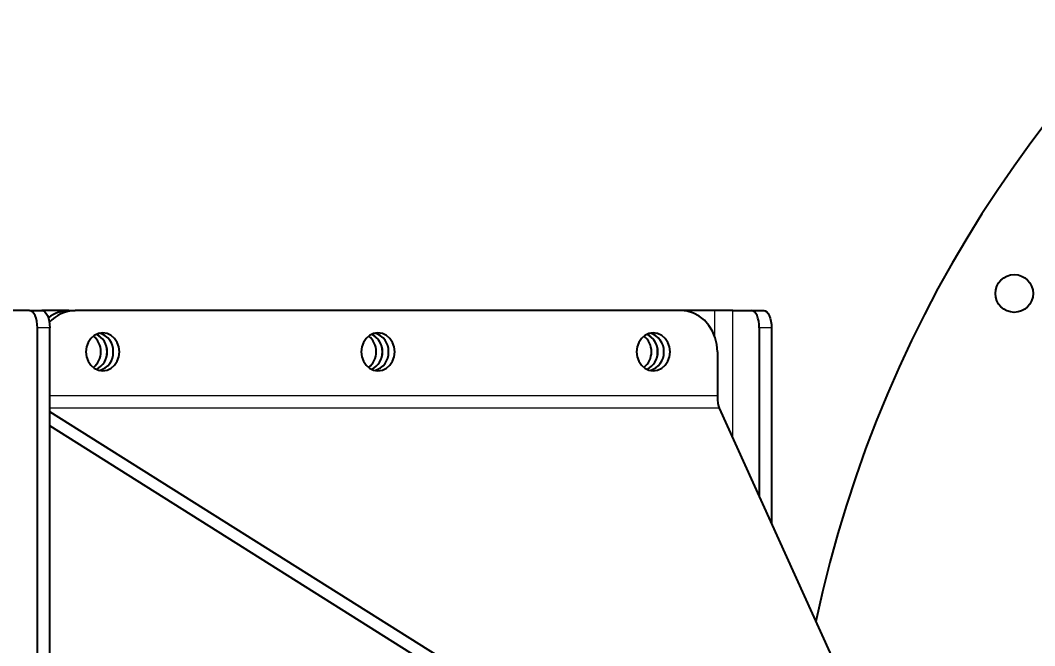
# Model space of a CAD drawing. Header units: millimetres. Extents: x 0 to 594, y -1 to 420.
# Drawn here: x 181.35 to 196.12, y 76.34 to 85.45 of the extents above; entities that cross this region are included whole.
import ezdxf

# ---------------------------------------------------------------- set-up
doc = ezdxf.new("R2010")
doc.units = ezdxf.units.MM
doc.linetypes.add('SLD-Осевая', pattern=[19.05, 15.24, -1.27, 1.27, -1.27])
doc.linetypes.add('SLD-Сплошная', pattern=[0])
doc.styles.add('SLDTEXTSTYLE1', font='')
doc.styles.get('SLDTEXTSTYLE1').set_extended_font_data('ГОСТ тип А', italic=True)
doc.dimstyles.new('SLDDIMSTYLE2', dxfattribs={"dimtxt": 3.5, "dimasz": 3, "dimexe": 0, "dimexo": 0.0625, "dimgap": 0.875, "dimtad": 0, "dimtih": 1, "dimtoh": 1, "dimdec": 0, "dimlfac": 20, "dimrnd": 1e-09, "dimzin": 12, "dimdsep": 46, "dimtxsty": 'SLDTEXTSTYLE1', "dimsah": 1, "dimcen": 0, "dimadec": 0, "dimazin": 3, "dimtfac": 1, "dimtmove": 0, "dimatfit": 3, "dimfxl": 1, "dimfrac": 2, "dimtolj": 1, "dimtzin": 12, "dimarcsym": 0})
doc.dimstyles.new('SLDDIMSTYLE3', dxfattribs={"dimtxt": 3.5, "dimasz": 3, "dimexe": 0, "dimexo": 0.0625, "dimgap": 0.875, "dimtad": 2, "dimdec": 0, "dimlfac": 20, "dimrnd": 1e-09, "dimzin": 12, "dimdsep": 46, "dimtxsty": 'SLDTEXTSTYLE1', "dimsah": 1, "dimcen": 0.09, "dimadec": 0, "dimazin": 3, "dimtfac": 1, "dimtofl": 0, "dimtmove": 0, "dimatfit": 3, "dimfxl": 1, "dimfrac": 2, "dimtolj": 1, "dimtzin": 12, "dimarcsym": 0})

# ---------------------------------------------------------------- blocks, each defined once
blk = doc.blocks.new('*D34')
at = {"color": 0, "linetype": 'SLD-Сплошная', "lineweight": -2, "transparency": 16777216}
for p, q in [((164.557, 116.734), (167.557, 116.734)), ((167.557, 116.734), (238.378, 44.63))]:
    blk.add_line(p, q, dxfattribs=at)
at = {"color": 0, "linetype": 'SLD-Сплошная', "transparency": 16777216}
blk.add_solid([(238.735, 44.981), (238.021, 44.28), (240.48, 42.49)], dxfattribs=at)
at = {"layer": 'Defpoints', "color": 0, "linetype": 'SLD-Сплошная', "transparency": 16777216}
for p in [(180.609, 103.446), (240.48, 42.49)]:
    blk.add_point(p, dxfattribs=at)
at = {"color": 0, "linetype": 'SLD-Сплошная', "lineweight": 18, "transparency": 16777216, "insert": (144.515, 118.484), "char_height": 3.5, "attachment_point": 1, "style": 'SLDTEXTSTYLE1'}
blk.add_mtext('\\A1;∅1709.*', dxfattribs=at)
blk = doc.blocks.new('*D35')
at = {"color": 0, "linetype": 'SLD-Сплошная', "lineweight": -2, "transparency": 16777216}
for p, q in [((191.912, 115.349), (275.298, 115.349)), ((275.298, 112.349), (275.298, 33.588)), ((191.912, 30.588), (275.298, 30.588))]:
    blk.add_line(p, q, dxfattribs=at)
at = {"color": 0, "linetype": 'SLD-Сплошная', "transparency": 16777216}
for points in [[(274.798, 112.349), (275.798, 112.349), (275.298, 115.349)], [(274.798, 33.588), (275.798, 33.588), (275.298, 30.588)]]:
    blk.add_solid(points, dxfattribs=at)
at = {"layer": 'Defpoints', "color": 0, "linetype": 'SLD-Сплошная', "transparency": 16777216}
for p in [(191.85, 115.349), (191.85, 30.588), (275.298, 30.588)]:
    blk.add_point(p, dxfattribs=at)
at = {"color": 0, "linetype": 'SLD-Сплошная', "lineweight": 18, "transparency": 16777216, "insert": (276.173, 71.763), "char_height": 3.5, "attachment_point": 2, "rotation": 90, "style": 'SLDTEXTSTYLE1'}
blk.add_mtext('\\A1;1695*', dxfattribs=at)

msp = doc.modelspace()

# ---------------------------------------------------------------- linework, layer by layer
at = {"color": 7, "linetype": 'SLD-Сплошная', "lineweight": 25}
for p, q in [((181.4817, 81.2181), (181.2093, 81.2181)), ((181.4817, 81.2181), (181.6599, 81.2181)), ((182.0541, 81.2181), (181.6599, 81.2181)), ((182.0541, 81.2181), (182.1449, 81.2181)), ((190.9658, 81.2181), (182.1449, 81.2181)), ((191.4542, 81.2181), (190.9658, 81.2181)), ((191.7232, 81.2181), (191.4542, 81.2181)), ((191.7232, 81.2181), (191.9956, 81.2181)), ((191.9956, 81.2181), (192.1738, 81.2181)), ((181.5952, 64.9681), (181.5952, 80.9681)), ((181.7734, 64.9681), (181.7734, 80.9681)), ((192.1091, 80.9681), (192.1091, 78.5059)), ((192.2873, 80.9681), (192.2873, 78.1129)), ((191.5004, 80.6181), (191.5004, 79.9781)), ((191.5244, 79.7953), (193.2599, 75.9681)), ((187.8004, 75.9537), (181.7734, 79.7455)), ((187.7636, 75.7709), (181.7734, 79.5395))]:
    msp.add_line(p, q, dxfattribs=at)
at = {"color": 8, "linetype": 'SLD-Сплошная', "lineweight": 18}
for p, q in [((191.4542, 81.2181), (191.4542, 80.8622)), ((191.7232, 79.3569), (191.7232, 81.2181)), ((181.7734, 80.9681), (181.5952, 80.9681)), ((192.2873, 80.9681), (192.1091, 80.9681)), ((191.5004, 79.9781), (181.7734, 79.9781)), ((191.5244, 79.7953), (181.7734, 79.7953))]:
    msp.add_line(p, q, dxfattribs=at)
at = {"color": 7, "linetype": 'SLD-Сплошная', "lineweight": 25, "flags": 128}
for points in [[(181.5952, 80.9681), (181.593, 81.0169), (181.5866, 81.0638), (181.5761, 81.107), (181.562, 81.1449), (181.5448, 81.176), (181.5251, 81.1991), (181.5038, 81.2133), (181.4817, 81.2181)], [(181.6599, 81.2181), (181.682, 81.2133), (181.7033, 81.1991), (181.723, 81.176), (181.7402, 81.1449), (181.7543, 81.107), (181.7648, 81.0638), (181.7712, 81.0169), (181.7734, 80.9681)], [(191.5004, 80.6181), (191.4923, 80.7223), (191.4682, 80.8233), (191.4288, 80.9181), (191.3754, 81.0038), (191.3095, 81.0777), (191.2331, 81.1377), (191.1487, 81.1819), (191.0587, 81.209), (190.9658, 81.2181)], [(192.1091, 80.9681), (192.1069, 81.0169), (192.1004, 81.0638), (192.0899, 81.107), (192.0758, 81.1449), (192.0586, 81.176), (192.039, 81.1991), (192.0177, 81.2133), (191.9956, 81.2181)], [(192.1738, 81.2181), (192.1959, 81.2133), (192.2172, 81.1991), (192.2368, 81.176), (192.254, 81.1449), (192.2682, 81.107), (192.2786, 81.0638), (192.2851, 81.0169), (192.2873, 80.9681)], [(182.3008, 80.6181), (182.3091, 80.5469), (182.3336, 80.4806), (182.3726, 80.4237), (182.4233, 80.38), (182.4824, 80.3525), (182.5458, 80.3431), (182.6092, 80.3525), (182.6683, 80.38), (182.7191, 80.4237), (182.758, 80.4806), (182.7825, 80.5469), (182.7908, 80.6181), (182.7825, 80.6893), (182.758, 80.7556), (182.7191, 80.8126), (182.6683, 80.8563), (182.6092, 80.8838), (182.5458, 80.8931), (182.4824, 80.8838), (182.4233, 80.8563), (182.3726, 80.8126), (182.3336, 80.7556), (182.3091, 80.6893), (182.3008, 80.6181)], [(186.3103, 80.6181), (186.3187, 80.5469), (186.3431, 80.4806), (186.3821, 80.4237), (186.4328, 80.38), (186.4919, 80.3525), (186.5553, 80.3431), (186.6188, 80.3525), (186.6779, 80.38), (186.7286, 80.4237), (186.7675, 80.4806), (186.792, 80.5469), (186.8004, 80.6181), (186.792, 80.6893), (186.7675, 80.7556), (186.7286, 80.8126), (186.6779, 80.8563), (186.6188, 80.8838), (186.5553, 80.8931), (186.4919, 80.8838), (186.4328, 80.8563), (186.3821, 80.8126), (186.3431, 80.7556), (186.3187, 80.6893), (186.3103, 80.6181)], [(190.3199, 80.6181), (190.3282, 80.5469), (190.3527, 80.4806), (190.3916, 80.4237), (190.4424, 80.38), (190.5015, 80.3525), (190.5649, 80.3431), (190.6283, 80.3525), (190.6874, 80.38), (190.7381, 80.4237), (190.7771, 80.4806), (190.8016, 80.5469), (190.8099, 80.6181), (190.8016, 80.6893), (190.7771, 80.7556), (190.7381, 80.8126), (190.6874, 80.8563), (190.6283, 80.8838), (190.5649, 80.8931), (190.5015, 80.8838), (190.4424, 80.8563), (190.3916, 80.8126), (190.3527, 80.7556), (190.3282, 80.6893), (190.3199, 80.6181)]]:
    msp.add_lwpolyline(points, dxfattribs=at)
at = {"color": 7, "linetype": 'SLD-Осевая', "lineweight": 18}
msp.add_circle((210.5445, 72.9681), 42.7205, dxfattribs=at)
at = {"color": 7, "linetype": 'SLD-Сплошная', "lineweight": 25}
msp.add_circle((195.8221, 81.4681), 0.275, dxfattribs=at)
for centre, radius, start, end in [((210.5445, 72.9681), 35, 270, 168.46304), ((210.5445, 72.9681), 35, 90, 168.46304), ((210.5445, 72.9681), 18, 270, 168.07161), ((182.0575, 80.7211), 0.497, 90.3941, 127.88733), ((182.1524, 80.7075), 0.5107, 90.84684, 138.81645), ((182.2268, 80.6181), 0.2927, 308.65362, 51.34638), ((182.3335, 80.6259), 0.2759, 358.38783, 63.86095), ((182.3268, 80.6181), 0.2858, 296.64921, 63.35079), ((182.4341, 80.6305), 0.2662, 357.33226, 75.57501), ((186.2363, 80.6181), 0.2927, 308.65362, 51.34638), ((186.343, 80.6259), 0.2759, 358.38783, 63.86095), ((186.3364, 80.6181), 0.2858, 296.64921, 63.35079), ((186.4436, 80.6305), 0.2662, 357.33226, 75.57501), ((190.2458, 80.6181), 0.2927, 308.65362, 51.34638), ((190.3525, 80.6259), 0.2759, 358.38783, 63.86095), ((190.3459, 80.6181), 0.2858, 296.64921, 63.35079), ((190.4532, 80.6305), 0.2662, 357.33226, 75.57501), ((182.3357, 80.609), 0.2737, 295.85155, 1.89966), ((182.4341, 80.6057), 0.2662, 284.42499, 2.66774), ((186.3452, 80.609), 0.2737, 295.85155, 1.89966), ((186.4436, 80.6057), 0.2662, 284.42499, 2.66774), ((190.3547, 80.609), 0.2737, 295.85155, 1.89966), ((190.4532, 80.6057), 0.2662, 284.42499, 2.66774)]:
    msp.add_arc(centre, radius, start, end, dxfattribs=at)
at = {"color": 8, "linetype": 'SLD-Сплошная', "lineweight": 18}
msp.add_arc((210.5445, 72.9681), 33.5947, 270, 165.78423, dxfattribs=at)
at = {"color": 7, "linetype": 'SLD-Сплошная', "lineweight": 25}
msp.add_ellipse((191.5407, 79.9781), major_axis=(0, 0.2), ratio=0.2015387, start_param=1.5707963, end_param=2.7233683, dxfattribs=at)

# ---------------------------------------------------------------- dimensions: what is measured, and where the dimension line sits
at = {"color": 7, "linetype": 'SLD-Сплошная', "lineweight": 18}
dim = msp.add_diameter_dim_2p(p1=(180.6089, 103.4461), p2=(240.4801, 42.4902), text='<>.*', dimstyle='SLDDIMSTYLE2', override={"dimlfac": 20}, dxfattribs=at)
dim.commit()
dim.dimension.update_dxf_attribs({"geometry": '*D34', "text_midpoint": (154.0988, 116.7343), "dimtype": 163})
dim = msp.add_linear_dim(base=(275.2983, 30.5877), p1=(191.8496, 115.3486), p2=(191.8496, 30.5877), angle=90, text='<>*', dimstyle='SLDDIMSTYLE3', override={"dimlfac": 20}, dxfattribs=at)
dim.commit()
dim.dimension.update_dxf_attribs({"geometry": '*D35', "text_midpoint": (275.2983, 71.7629), "dimtype": 160})

doc.saveas('drawing.dxf')
